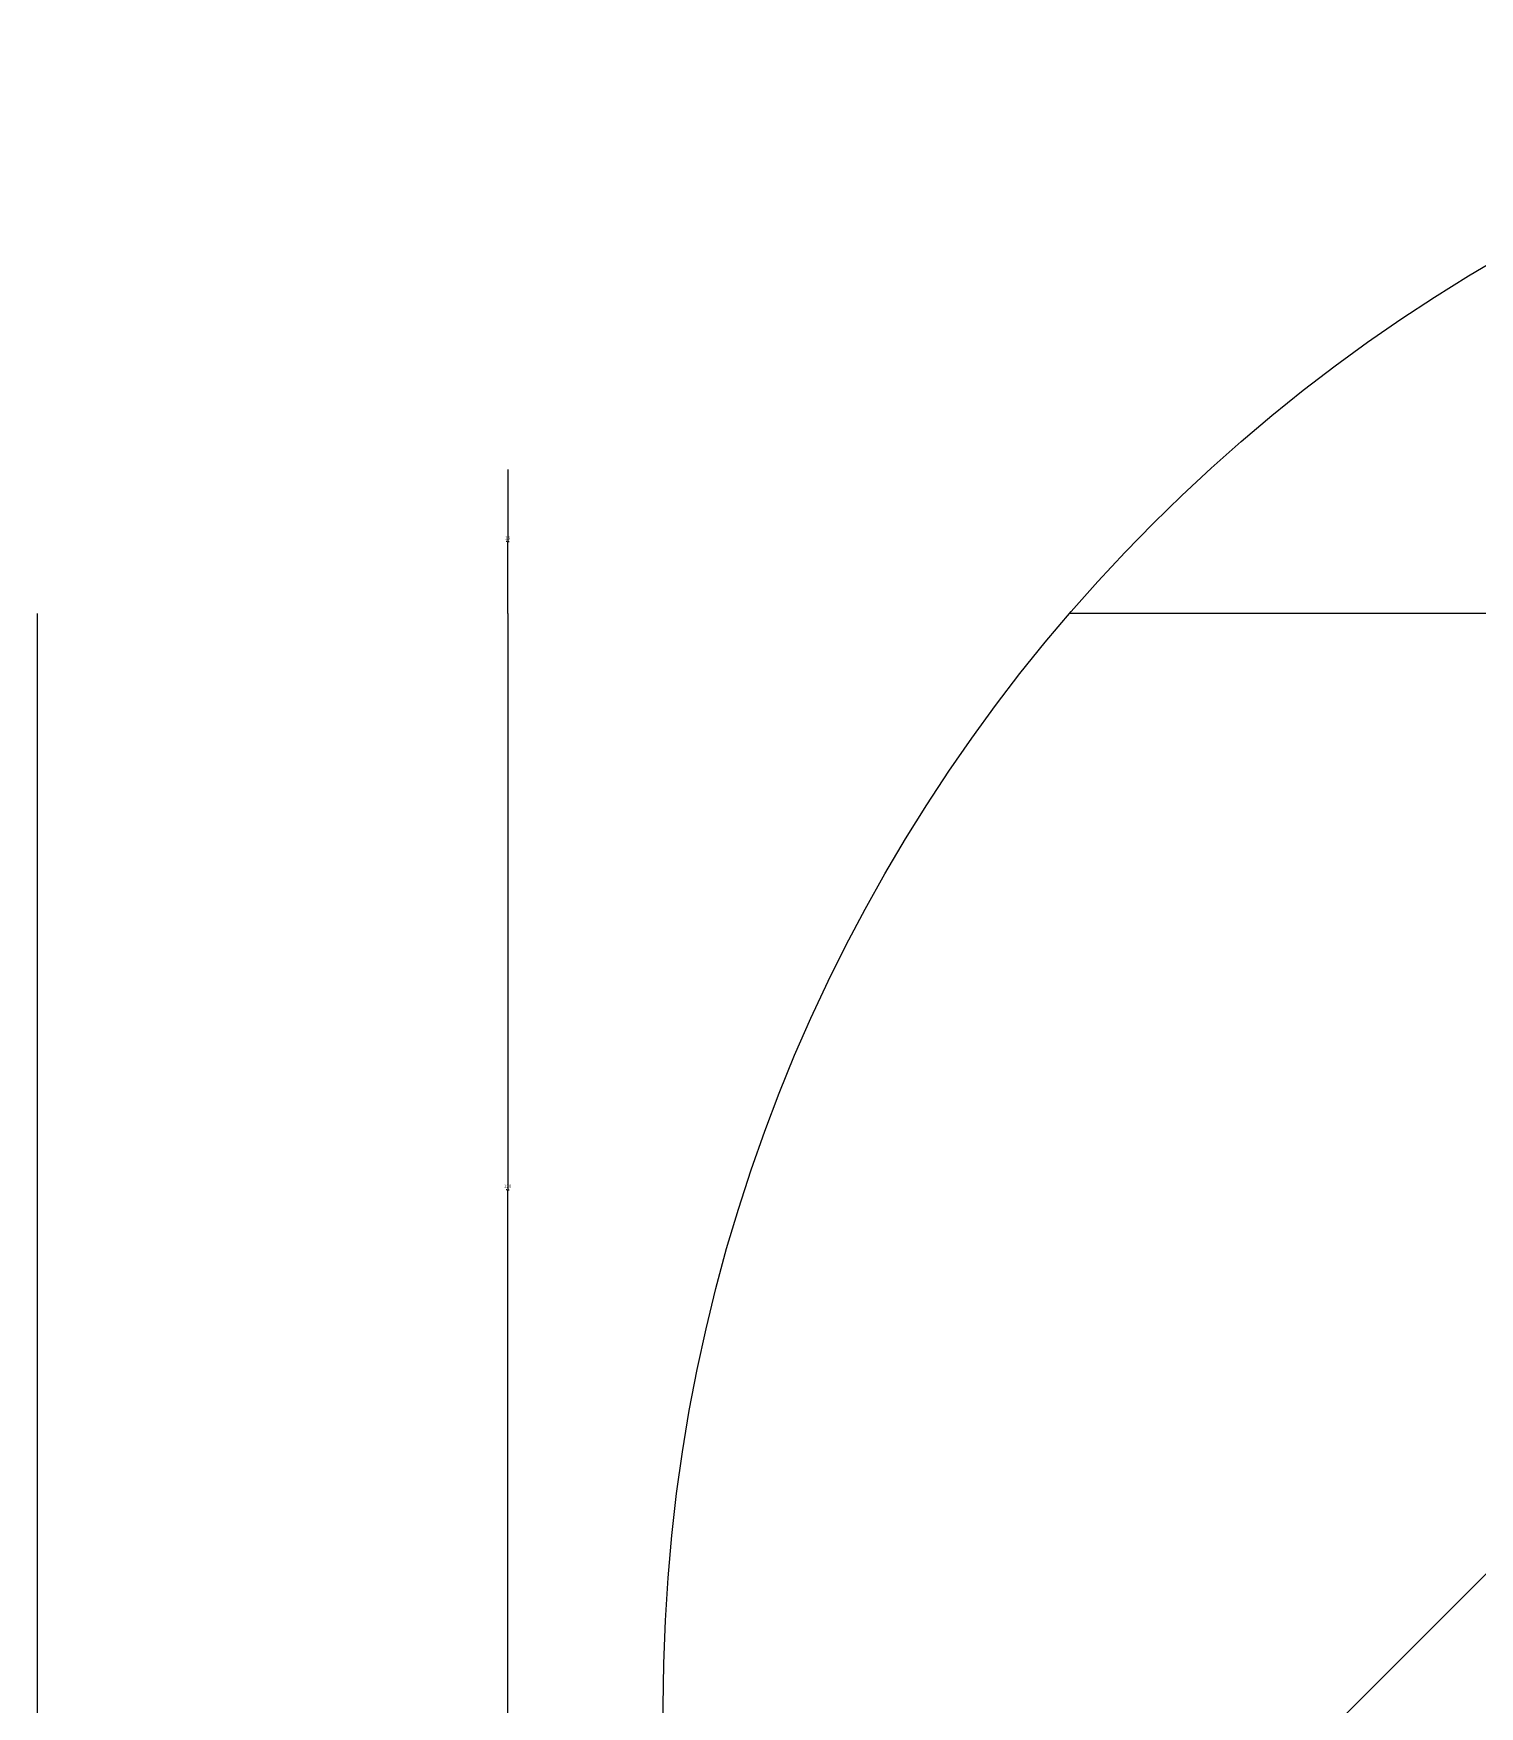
# Model space of a CAD drawing. Header units: metres. Extents: x 289 to 5205, y 117 to 7144.
# Drawn here: x 409 to 861, y 822 to 1345 of the extents above; entities that cross this region are included whole.
import ezdxf

# ---------------------------------------------------------------- set-up
doc = ezdxf.new("R2010")
doc.units = ezdxf.units.M
for name, color, linetype in [('2', 2, 'Continuous'), ('BH', 3, 'Continuous'), ('DIM', 3, 'Continuous')]:
    doc.layers.add(name, color=color, linetype=linetype)
doc.dimstyles.get("Standard").update_dxf_attribs({"dimtxt": 2.5, "dimasz": 2.5, "dimexe": 1.25, "dimexo": 0.625, "dimtad": 1, "dimcen": 2.5, "dimazin": 3, "dimtfac": 1, "dimtmove": 0, "dimatfit": 3})

# ---------------------------------------------------------------- blocks, each defined once
blk = doc.blocks.new('*D10')
for p, q in [((557.66, 1163.33), (557.66, 983.33)), ((557.41, 983.33), (557.16, 983.33)), ((557.66, 803.33), (557.66, 983.33)), ((557.66, 983.33), (557.66, 983.33)), ((557.91, 983.33), (558.16, 983.33))]:
    blk.add_line(p, q)
at = {"layer": 'Defpoints'}
for p in [(557.66, 1163.33), (557.66, 983.33), (557.66, 803.33)]:
    blk.add_point(p, dxfattribs=at)
at = {"layer": 'DIM', "insert": (557.66, 984.455), "char_height": 1, "attachment_point": 5}
blk.add_mtext('120', dxfattribs=at)
blk = doc.blocks.new('*D11')
for p, q in [((410.63, 1163.33), (410.63, 803.33)), ((410.38, 803.33), (410.13, 803.33)), ((410.63, 443.33), (410.63, 803.33)), ((410.63, 803.33), (410.63, 803.33)), ((410.88, 803.33), (411.13, 803.33))]:
    blk.add_line(p, q)
at = {"layer": 'Defpoints'}
for p in [(410.63, 1163.33), (410.63, 803.33), (410.63, 443.33)]:
    blk.add_point(p, dxfattribs=at)
at = {"layer": 'DIM', "insert": (410.63, 804.455), "char_height": 1, "attachment_point": 5}
blk.add_mtext('240 ', dxfattribs=at)
blk = doc.blocks.new('*D16')
for p, q in [((557.66, 1208.33), (557.66, 1185.83)), ((557.41, 1185.83), (557.16, 1185.83)), ((557.66, 1163.33), (557.66, 1185.83)), ((557.66, 1185.83), (557.66, 1185.83)), ((557.91, 1185.83), (558.16, 1185.83))]:
    blk.add_line(p, q)
at = {"layer": 'Defpoints'}
for p in [(557.66, 1208.33), (557.66, 1185.83), (557.66, 1163.33)]:
    blk.add_point(p, dxfattribs=at)
at = {"layer": 'DIM', "insert": (557.66, 1186.955), "char_height": 1, "attachment_point": 5}
blk.add_mtext('15', dxfattribs=at)

msp = doc.modelspace()

# ---------------------------------------------------------------- hatches: boundary and pattern name
at = {"layer": 'BH'}
h = msp.add_hatch(dxfattribs=at)
h.set_pattern_fill('AR-CONC', scale=40)
h.paths.add_polyline_path([(993.94, 1163.33), (733.19, 1163.33, 0.18), (606.25, 821.89, 0.21), (768.53, 443.33), (993.94, 443.33)])
h = msp.add_hatch(dxfattribs=at)
h.set_pattern_fill('ANSI31', scale=1000)
h.paths.add_polyline_path([(993.94, 1163.33), (733.19, 1163.33, 0.18), (606.25, 821.89, 0.21), (768.53, 443.33), (993.94, 443.33)])

# ---------------------------------------------------------------- linework, layer by layer
at = {"layer": '2'}
msp.add_line((993.94, 1163.33), (733.19, 1163.33), dxfattribs=at)
at = {"layer": 'DIM'}
msp.add_circle((1128.92, 821.89), 522.67, dxfattribs=at)

# ---------------------------------------------------------------- dimensions: what is measured, and where the dimension line sits
for base, p1, p2, text, picture, middle in [((557.66, 1185.83), (557.66, 1208.33), (557.66, 1163.33), '15', '*D16', (557.66, 1186.955)), ((410.63, 803.33), (410.63, 1163.33), (410.63, 443.33), '240 ', '*D11', (410.63, 804.455)), ((557.66, 983.33), (557.66, 1163.33), (557.66, 803.33), '120', '*D10', (557.66, 984.455))]:
    dim = msp.add_linear_dim(base=base, p1=p1, p2=p2, text=text, dimstyle='Standard', dxfattribs=at)
    dim.commit()
    dim.dimension.update_dxf_attribs({"geometry": picture, "text_midpoint": middle})

doc.saveas('drawing.dxf')
